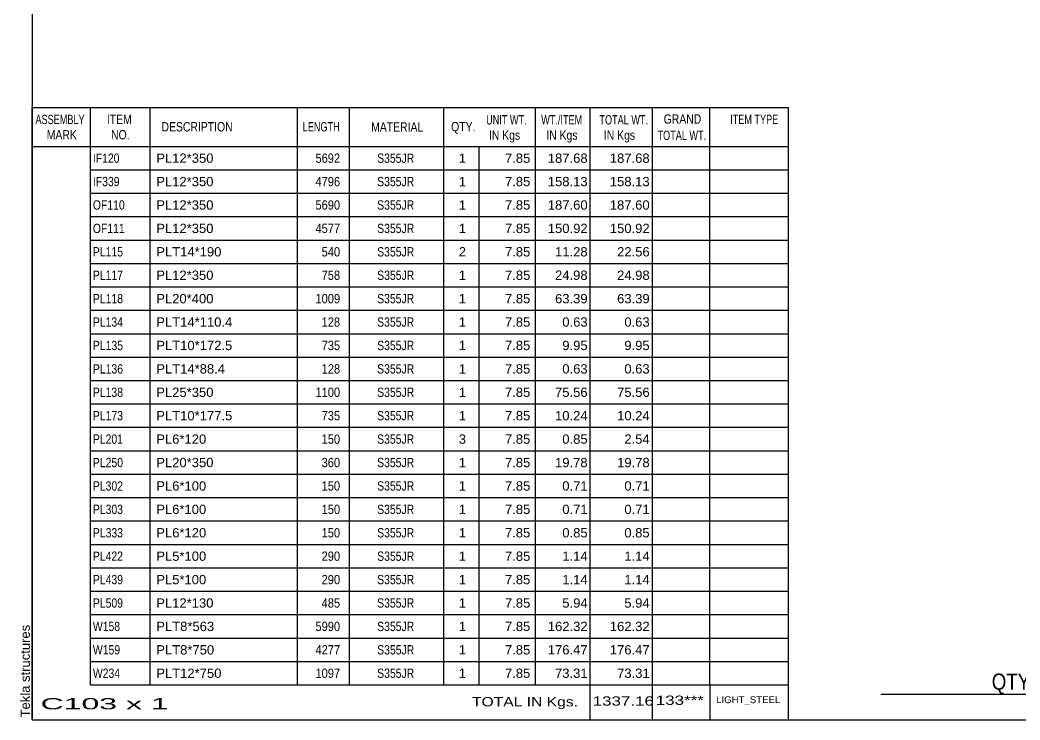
# Model space of a CAD drawing. Header units: millimetres. Extents: x -318 to 94, y -164 to 123.
# Drawn here: x -318.5 to -113.6, y -164.1 to -20.6 of the extents above; entities that cross this region are included whole.
import ezdxf

# ---------------------------------------------------------------- set-up
doc = ezdxf.new("R2010")
doc.units = ezdxf.units.MM
doc.styles.add('Arial', font='ARIAL.TTF', dxfattribs={"height": 0.2})
doc.styles.add('Arial Narrow', font='ARIALN.TTF', dxfattribs={"height": 0.2})

# ---------------------------------------------------------------- blocks, each defined once
blk = doc.blocks.new('Unknown-623327787-1210')
at = {"color": 5, "linetype": 'Continuous'}
for p, q in [((-315.98, 122.96), (-315.98, -164.04)), ((-315.98, -164.04), (94.02, -164.04))]:
    blk.add_line(p, q, dxfattribs=at)
at = {"color": 174, "linetype": 'Continuous', "style": 'Arial'}
blk.add_text('Tekla structures', height=1.9102, rotation=90, dxfattribs=at).set_placement((-316.48, -163.54))
blk = doc.blocks.new('CBS_BOM-623327787-4073')
at = {"color": 7, "linetype": 'Continuous'}
for p, q in [((-316.02, -46.47), (-316.02, -38.47)), ((-316.01, -38.47), (-161.09, -38.48)), ((-304.02, -46.47), (-304.02, -38.47)), ((-291.83, -46.47), (-291.83, -38.47)), ((-261.66, -46.47), (-261.66, -38.47)), ((-250.98, -46.47), (-250.98, -38.47)), ((-231.67, -46.47), (-231.67, -38.47)), ((-212.86, -46.47), (-212.86, -38.47)), ((-201.65, -46.47), (-201.65, -38.47)), ((-188.87, -46.47), (-188.87, -38.47)), ((-177.12, -46.47), (-177.12, -38.47)), ((-161.09, -38.48), (-161.1, -46.46)), ((-316.02, -46.47), (-161.09, -46.47)), ((-316.02, -51.27), (-316.02, -46.47)), ((-304.02, -51.27), (-304.02, -46.47)), ((-291.83, -51.27), (-291.83, -46.47)), ((-261.66, -51.27), (-261.66, -46.47)), ((-250.98, -51.27), (-250.98, -46.47)), ((-231.67, -51.27), (-231.67, -46.47)), ((-224.4, -51.27), (-224.4, -46.47)), ((-212.86, -51.27), (-212.86, -46.47)), ((-201.65, -51.27), (-201.65, -46.47)), ((-188.87, -51.27), (-188.87, -46.47)), ((-177.1, -51.27), (-177.1, -46.47)), ((-161.09, -46.48), (-161.09, -51.27)), ((-316.02, -56.07), (-316.02, -51.27)), ((-304.02, -51.27), (-161.09, -51.27)), ((-304.02, -56.07), (-304.02, -51.27)), ((-291.83, -56.07), (-291.83, -51.27)), ((-261.66, -56.07), (-261.66, -51.27)), ((-250.98, -56.07), (-250.98, -51.27)), ((-231.67, -56.07), (-231.67, -51.27)), ((-224.4, -56.07), (-224.4, -51.27)), ((-212.86, -56.07), (-212.86, -51.27)), ((-201.65, -56.07), (-201.65, -51.27)), ((-188.87, -56.07), (-188.87, -51.27)), ((-177.1, -56.07), (-177.1, -51.27)), ((-161.09, -51.28), (-161.09, -56.07)), ((-316.02, -60.87), (-316.02, -56.07)), ((-304.02, -56.07), (-161.09, -56.07)), ((-304.02, -60.87), (-304.02, -56.07)), ((-291.83, -60.87), (-291.83, -56.07)), ((-261.66, -60.87), (-261.66, -56.07)), ((-250.98, -60.87), (-250.98, -56.07)), ((-231.67, -60.87), (-231.67, -56.07)), ((-224.4, -60.87), (-224.4, -56.07)), ((-212.86, -60.87), (-212.86, -56.07)), ((-201.65, -60.87), (-201.65, -56.07)), ((-188.87, -60.87), (-188.87, -56.07)), ((-177.1, -60.87), (-177.1, -56.07)), ((-161.09, -56.08), (-161.09, -60.87)), ((-316.02, -65.67), (-316.02, -60.87)), ((-304.02, -60.87), (-161.09, -60.87)), ((-304.02, -65.67), (-304.02, -60.87)), ((-291.83, -65.67), (-291.83, -60.87)), ((-261.66, -65.67), (-261.66, -60.87)), ((-250.98, -65.67), (-250.98, -60.87)), ((-231.67, -65.67), (-231.67, -60.87)), ((-224.4, -65.67), (-224.4, -60.87)), ((-212.86, -65.67), (-212.86, -60.87)), ((-201.65, -65.67), (-201.65, -60.87)), ((-188.87, -65.67), (-188.87, -60.87)), ((-177.1, -65.67), (-177.1, -60.87)), ((-161.09, -60.88), (-161.09, -65.67)), ((-316.02, -70.47), (-316.02, -65.67)), ((-304.02, -65.67), (-161.09, -65.67)), ((-304.02, -70.47), (-304.02, -65.67)), ((-291.83, -70.47), (-291.83, -65.67)), ((-261.66, -70.47), (-261.66, -65.67)), ((-250.98, -70.47), (-250.98, -65.67)), ((-231.67, -70.47), (-231.67, -65.67)), ((-224.4, -70.47), (-224.4, -65.67)), ((-212.86, -70.47), (-212.86, -65.67)), ((-201.65, -70.47), (-201.65, -65.67)), ((-188.87, -70.47), (-188.87, -65.67)), ((-177.1, -70.47), (-177.1, -65.67)), ((-161.09, -65.68), (-161.09, -70.47)), ((-316.02, -75.27), (-316.02, -70.47)), ((-304.02, -70.47), (-161.09, -70.47)), ((-304.02, -75.27), (-304.02, -70.47)), ((-291.83, -75.27), (-291.83, -70.47)), ((-261.66, -75.27), (-261.66, -70.47)), ((-250.98, -75.27), (-250.98, -70.47)), ((-231.67, -75.27), (-231.67, -70.47)), ((-224.4, -75.27), (-224.4, -70.47)), ((-212.86, -75.27), (-212.86, -70.47)), ((-201.65, -75.27), (-201.65, -70.47)), ((-188.87, -75.27), (-188.87, -70.47)), ((-177.1, -75.27), (-177.1, -70.47)), ((-161.09, -70.48), (-161.09, -75.27)), ((-316.02, -80.07), (-316.02, -75.27)), ((-304.02, -75.27), (-161.09, -75.27)), ((-304.02, -80.07), (-304.02, -75.27)), ((-291.83, -80.07), (-291.83, -75.27)), ((-261.66, -80.07), (-261.66, -75.27)), ((-250.98, -80.07), (-250.98, -75.27)), ((-231.67, -80.07), (-231.67, -75.27)), ((-224.4, -80.07), (-224.4, -75.27)), ((-212.86, -80.07), (-212.86, -75.27)), ((-201.65, -80.07), (-201.65, -75.27)), ((-188.87, -80.07), (-188.87, -75.27)), ((-177.1, -80.07), (-177.1, -75.27)), ((-161.09, -75.28), (-161.09, -80.07)), ((-316.02, -84.87), (-316.02, -80.07)), ((-304.02, -80.07), (-161.09, -80.07)), ((-304.02, -84.87), (-304.02, -80.07)), ((-291.83, -84.87), (-291.83, -80.07)), ((-261.66, -84.87), (-261.66, -80.07)), ((-250.98, -84.87), (-250.98, -80.07)), ((-231.67, -84.87), (-231.67, -80.07)), ((-224.4, -84.87), (-224.4, -80.07)), ((-212.86, -84.87), (-212.86, -80.07)), ((-201.65, -84.87), (-201.65, -80.07)), ((-188.87, -84.87), (-188.87, -80.07)), ((-177.1, -84.87), (-177.1, -80.07)), ((-161.09, -80.08), (-161.09, -84.87)), ((-316.02, -89.67), (-316.02, -84.87)), ((-304.02, -84.87), (-161.09, -84.87)), ((-304.02, -89.67), (-304.02, -84.87)), ((-291.83, -89.67), (-291.83, -84.87)), ((-261.66, -89.67), (-261.66, -84.87)), ((-250.98, -89.67), (-250.98, -84.87)), ((-231.67, -89.67), (-231.67, -84.87)), ((-224.4, -89.67), (-224.4, -84.87)), ((-212.86, -89.67), (-212.86, -84.87)), ((-201.65, -89.67), (-201.65, -84.87)), ((-188.87, -89.67), (-188.87, -84.87)), ((-177.1, -89.67), (-177.1, -84.87)), ((-161.09, -84.88), (-161.09, -89.67)), ((-316.02, -94.47), (-316.02, -89.67)), ((-304.02, -89.67), (-161.09, -89.67)), ((-304.02, -94.47), (-304.02, -89.67)), ((-291.83, -94.47), (-291.83, -89.67)), ((-261.66, -94.47), (-261.66, -89.67)), ((-250.98, -94.47), (-250.98, -89.67)), ((-231.67, -94.47), (-231.67, -89.67)), ((-224.4, -94.47), (-224.4, -89.67)), ((-212.86, -94.47), (-212.86, -89.67)), ((-201.65, -94.47), (-201.65, -89.67)), ((-188.87, -94.47), (-188.87, -89.67)), ((-177.1, -94.47), (-177.1, -89.67)), ((-161.09, -89.68), (-161.09, -94.47)), ((-316.02, -99.27), (-316.02, -94.47)), ((-304.02, -94.47), (-161.09, -94.47)), ((-304.02, -99.27), (-304.02, -94.47)), ((-291.83, -99.27), (-291.83, -94.47)), ((-261.66, -99.27), (-261.66, -94.47)), ((-250.98, -99.27), (-250.98, -94.47)), ((-231.67, -99.27), (-231.67, -94.47)), ((-224.4, -99.27), (-224.4, -94.47)), ((-212.86, -99.27), (-212.86, -94.47)), ((-201.65, -99.27), (-201.65, -94.47)), ((-188.87, -99.27), (-188.87, -94.47)), ((-177.1, -99.27), (-177.1, -94.47)), ((-161.09, -94.48), (-161.09, -99.27)), ((-316.02, -104.07), (-316.02, -99.27)), ((-304.02, -99.27), (-161.09, -99.27)), ((-304.02, -104.07), (-304.02, -99.27)), ((-291.83, -104.07), (-291.83, -99.27)), ((-261.66, -104.07), (-261.66, -99.27)), ((-250.98, -104.07), (-250.98, -99.27)), ((-231.67, -104.07), (-231.67, -99.27)), ((-224.4, -104.07), (-224.4, -99.27)), ((-212.86, -104.07), (-212.86, -99.27)), ((-201.65, -104.07), (-201.65, -99.27)), ((-188.87, -104.07), (-188.87, -99.27)), ((-177.1, -104.07), (-177.1, -99.27)), ((-161.09, -99.28), (-161.09, -104.07)), ((-316.02, -108.87), (-316.02, -104.07)), ((-304.02, -104.07), (-161.09, -104.07)), ((-304.02, -108.87), (-304.02, -104.07)), ((-291.83, -108.87), (-291.83, -104.07)), ((-261.66, -108.87), (-261.66, -104.07)), ((-250.98, -108.87), (-250.98, -104.07)), ((-231.67, -108.87), (-231.67, -104.07)), ((-224.4, -108.87), (-224.4, -104.07)), ((-212.86, -108.87), (-212.86, -104.07)), ((-201.65, -108.87), (-201.65, -104.07)), ((-188.87, -108.87), (-188.87, -104.07)), ((-177.1, -108.87), (-177.1, -104.07)), ((-161.09, -104.08), (-161.09, -108.87)), ((-316.02, -113.67), (-316.02, -108.87)), ((-304.02, -108.87), (-161.09, -108.87)), ((-304.02, -113.67), (-304.02, -108.87)), ((-291.83, -113.67), (-291.83, -108.87)), ((-261.66, -113.67), (-261.66, -108.87)), ((-250.98, -113.67), (-250.98, -108.87)), ((-231.67, -113.67), (-231.67, -108.87)), ((-224.4, -113.67), (-224.4, -108.87)), ((-212.86, -113.67), (-212.86, -108.87)), ((-201.65, -113.67), (-201.65, -108.87)), ((-188.87, -113.67), (-188.87, -108.87)), ((-177.1, -113.67), (-177.1, -108.87)), ((-161.09, -108.88), (-161.09, -113.67)), ((-316.02, -118.47), (-316.02, -113.67)), ((-304.02, -113.67), (-161.09, -113.67)), ((-304.02, -118.47), (-304.02, -113.67)), ((-291.83, -118.47), (-291.83, -113.67)), ((-261.66, -118.47), (-261.66, -113.67)), ((-250.98, -118.47), (-250.98, -113.67)), ((-231.67, -118.47), (-231.67, -113.67)), ((-224.4, -118.47), (-224.4, -113.67)), ((-212.86, -118.47), (-212.86, -113.67)), ((-201.65, -118.47), (-201.65, -113.67)), ((-188.87, -118.47), (-188.87, -113.67)), ((-177.1, -118.47), (-177.1, -113.67)), ((-161.09, -113.68), (-161.09, -118.47)), ((-316.02, -123.27), (-316.02, -118.47)), ((-304.02, -118.47), (-161.09, -118.47)), ((-304.02, -123.27), (-304.02, -118.47)), ((-291.83, -123.27), (-291.83, -118.47)), ((-261.66, -123.27), (-261.66, -118.47)), ((-250.98, -123.27), (-250.98, -118.47)), ((-231.67, -123.27), (-231.67, -118.47)), ((-224.4, -123.27), (-224.4, -118.47)), ((-212.86, -123.27), (-212.86, -118.47)), ((-201.65, -123.27), (-201.65, -118.47)), ((-188.87, -123.27), (-188.87, -118.47)), ((-177.1, -123.27), (-177.1, -118.47)), ((-161.09, -118.48), (-161.09, -123.27)), ((-316.02, -128.07), (-316.02, -123.27)), ((-304.02, -123.27), (-161.09, -123.27)), ((-304.02, -128.07), (-304.02, -123.27)), ((-291.83, -128.07), (-291.83, -123.27)), ((-261.66, -128.07), (-261.66, -123.27)), ((-250.98, -128.07), (-250.98, -123.27)), ((-231.67, -128.07), (-231.67, -123.27)), ((-224.4, -128.07), (-224.4, -123.27)), ((-212.86, -128.07), (-212.86, -123.27)), ((-201.65, -128.07), (-201.65, -123.27)), ((-188.87, -128.07), (-188.87, -123.27)), ((-177.1, -128.07), (-177.1, -123.27)), ((-161.09, -123.28), (-161.09, -128.07)), ((-316.02, -132.87), (-316.02, -128.07)), ((-304.02, -128.07), (-161.09, -128.07)), ((-304.02, -132.87), (-304.02, -128.07)), ((-291.83, -132.87), (-291.83, -128.07)), ((-261.66, -132.87), (-261.66, -128.07)), ((-250.98, -132.87), (-250.98, -128.07)), ((-231.67, -132.87), (-231.67, -128.07)), ((-224.4, -132.87), (-224.4, -128.07)), ((-212.86, -132.87), (-212.86, -128.07)), ((-201.65, -132.87), (-201.65, -128.07)), ((-188.87, -132.87), (-188.87, -128.07)), ((-177.1, -132.87), (-177.1, -128.07)), ((-161.09, -128.08), (-161.09, -132.87)), ((-316.02, -137.67), (-316.02, -132.87)), ((-304.02, -132.87), (-161.09, -132.87)), ((-304.02, -137.67), (-304.02, -132.87)), ((-291.83, -137.67), (-291.83, -132.87)), ((-261.66, -137.67), (-261.66, -132.87)), ((-250.98, -137.67), (-250.98, -132.87)), ((-231.67, -137.67), (-231.67, -132.87)), ((-224.4, -137.67), (-224.4, -132.87)), ((-212.86, -137.67), (-212.86, -132.87)), ((-201.65, -137.67), (-201.65, -132.87)), ((-188.87, -137.67), (-188.87, -132.87)), ((-177.1, -137.67), (-177.1, -132.87)), ((-161.09, -132.88), (-161.09, -137.67)), ((-316.02, -142.47), (-316.02, -137.67)), ((-304.02, -137.67), (-161.09, -137.67)), ((-304.02, -142.47), (-304.02, -137.67)), ((-291.83, -142.47), (-291.83, -137.67)), ((-261.66, -142.47), (-261.66, -137.67)), ((-250.98, -142.47), (-250.98, -137.67)), ((-231.67, -142.47), (-231.67, -137.67)), ((-224.4, -142.47), (-224.4, -137.67)), ((-212.86, -142.47), (-212.86, -137.67)), ((-201.65, -142.47), (-201.65, -137.67)), ((-188.87, -142.47), (-188.87, -137.67)), ((-177.1, -142.47), (-177.1, -137.67)), ((-161.09, -137.68), (-161.09, -142.47)), ((-316.02, -147.27), (-316.02, -142.47)), ((-304.02, -142.47), (-161.09, -142.47)), ((-304.02, -147.27), (-304.02, -142.47)), ((-291.83, -147.27), (-291.83, -142.47)), ((-261.66, -147.27), (-261.66, -142.47)), ((-250.98, -147.27), (-250.98, -142.47)), ((-231.67, -147.27), (-231.67, -142.47)), ((-224.4, -147.27), (-224.4, -142.47)), ((-212.86, -147.27), (-212.86, -142.47)), ((-201.65, -147.27), (-201.65, -142.47)), ((-188.87, -147.27), (-188.87, -142.47)), ((-177.1, -147.27), (-177.1, -142.47)), ((-161.09, -142.48), (-161.09, -147.27)), ((-316.02, -152.07), (-316.02, -147.27)), ((-304.02, -147.27), (-161.09, -147.27)), ((-304.02, -152.07), (-304.02, -147.27)), ((-291.83, -152.07), (-291.83, -147.27)), ((-261.66, -152.07), (-261.66, -147.27)), ((-250.98, -152.07), (-250.98, -147.27)), ((-231.67, -152.07), (-231.67, -147.27)), ((-224.4, -152.07), (-224.4, -147.27)), ((-212.86, -152.07), (-212.86, -147.27)), ((-201.65, -152.07), (-201.65, -147.27)), ((-188.87, -152.07), (-188.87, -147.27)), ((-177.1, -152.07), (-177.1, -147.27)), ((-161.09, -147.28), (-161.09, -152.07)), ((-316.02, -156.87), (-316.02, -152.07)), ((-304.02, -152.07), (-161.09, -152.07)), ((-304.02, -156.87), (-304.02, -152.07)), ((-291.83, -156.87), (-291.83, -152.07)), ((-261.66, -156.87), (-261.66, -152.07)), ((-250.98, -156.87), (-250.98, -152.07)), ((-231.67, -156.87), (-231.67, -152.07)), ((-224.4, -156.87), (-224.4, -152.07)), ((-212.86, -156.87), (-212.86, -152.07)), ((-201.65, -156.87), (-201.65, -152.07)), ((-188.87, -156.87), (-188.87, -152.07)), ((-177.1, -156.87), (-177.1, -152.07)), ((-161.09, -152.08), (-161.09, -156.87)), ((-316.02, -164.07), (-316.02, -156.89)), ((-304.02, -156.87), (-161.09, -156.87)), ((-201.65, -164.07), (-201.65, -156.89)), ((-188.87, -164.07), (-188.87, -156.89)), ((-177.06, -164.07), (-177.06, -156.89)), ((-161.09, -156.87), (-161.09, -164.07)), ((-316.02, -164.07), (-161.09, -164.07))]:
    blk.add_line(p, q, dxfattribs=at)
at = {"color": 3, "linetype": 'Continuous', "style": 'Arial'}
for s, height, width, p in [('ASSEMBLY', 1.91, 0.7, (-315.33, -41.9)), ('ITEM', 1.91, 0.8, (-300.69, -41.9)), ('UNIT WT.', 1.91, 0.7, (-222.97, -41.98)), ('WT./ITEM', 1.91, 0.7, (-211.68, -41.98)), ('TOTAL WT.', 1.91, 0.7, (-199.75, -41.98)), ('GRAND', 1.91, 0.8, (-186.59, -41.82)), ('ITEM TYPE', 1.91, 0.7, (-172.96, -41.89)), ('DESCRIPTION', 1.9102, 0.8, (-289.5, -43.41)), ('LENGTH', 1.91, 0.7, (-260.56, -43.41)), ('MATERIAL', 1.91, 0.8, (-246.53, -43.45)), ('QTY.', 1.91, 0.8, (-230.14, -43.37)), ('MARK', 1.91, 0.8, (-313.02, -45.04)), ('NO.', 1.91, 0.8, (-299.83, -45.04)), ('IN Kgs', 1.91, 0.8, (-222.4, -45.11)), ('IN Kgs', 1.91, 0.8, (-210.64, -45.11)), ('IN Kgs', 1.91, 0.8, (-198.85, -45.11)), ('TOTAL WT.', 1.91, 0.7, (-187.85, -45.16))]:
    blk.add_text(s, height=height, dxfattribs=dict(at, width=width)).set_placement(p)
at = {"color": 7, "linetype": 'Continuous', "style": 'Arial'}
for s, width, p in [('IF120', 0.8, (-303.56, -49.84)), ('5692', 0.85, (-257.94, -49.84)), ('S355JR', 0.8, (-245.3, -49.84)), ('IF339', 0.8, (-303.56, -54.64)), ('4796', 0.85, (-257.94, -54.64)), ('S355JR', 0.8, (-245.3, -54.64)), ('OF110', 0.8, (-303.56, -59.44)), ('5690', 0.85, (-257.94, -59.44)), ('S355JR', 0.8, (-245.3, -59.44)), ('OF111', 0.8, (-303.56, -64.24)), ('4577', 0.85, (-257.94, -64.24)), ('S355JR', 0.8, (-245.3, -64.24)), ('PL115', 0.8, (-303.56, -69.04)), ('540', 0.85, (-256.68, -69.04)), ('S355JR', 0.8, (-245.3, -69.04)), ('PL117', 0.8, (-303.56, -73.84)), ('758', 0.85, (-256.68, -73.84)), ('S355JR', 0.8, (-245.3, -73.84)), ('PL118', 0.8, (-303.56, -78.64)), ('1009', 0.85, (-257.94, -78.64)), ('S355JR', 0.8, (-245.3, -78.64)), ('PL134', 0.8, (-303.56, -83.44)), ('128', 0.85, (-256.68, -83.44)), ('S355JR', 0.8, (-245.3, -83.44)), ('PL135', 0.8, (-303.56, -88.24)), ('735', 0.85, (-256.68, -88.24)), ('S355JR', 0.8, (-245.3, -88.24)), ('PL136', 0.8, (-303.56, -93.04)), ('128', 0.85, (-256.68, -93.04)), ('S355JR', 0.8, (-245.3, -93.04)), ('PL138', 0.8, (-303.56, -97.84)), ('1100', 0.85, (-257.94, -97.84)), ('S355JR', 0.8, (-245.3, -97.84)), ('PL173', 0.8, (-303.56, -102.64)), ('735', 0.85, (-256.68, -102.64)), ('S355JR', 0.8, (-245.3, -102.64)), ('PL201', 0.8, (-303.56, -107.44)), ('150', 0.85, (-256.68, -107.44)), ('S355JR', 0.8, (-245.3, -107.44)), ('PL250', 0.8, (-303.56, -112.24)), ('360', 0.85, (-256.68, -112.24)), ('S355JR', 0.8, (-245.3, -112.24)), ('PL302', 0.8, (-303.56, -117.04)), ('150', 0.85, (-256.68, -117.04)), ('S355JR', 0.8, (-245.3, -117.04)), ('PL303', 0.8, (-303.56, -121.84)), ('150', 0.85, (-256.68, -121.84)), ('S355JR', 0.8, (-245.3, -121.84)), ('PL333', 0.8, (-303.56, -126.64)), ('150', 0.85, (-256.68, -126.64)), ('S355JR', 0.8, (-245.3, -126.64)), ('PL422', 0.8, (-303.56, -131.44)), ('290', 0.85, (-256.68, -131.44)), ('S355JR', 0.8, (-245.3, -131.44)), ('PL439', 0.8, (-303.56, -136.24)), ('290', 0.85, (-256.68, -136.24)), ('S355JR', 0.8, (-245.3, -136.24)), ('PL509', 0.8, (-303.56, -141.04)), ('485', 0.85, (-256.68, -141.04)), ('S355JR', 0.8, (-245.3, -141.04)), ('W158', 0.8, (-303.56, -145.84)), ('5990', 0.85, (-257.94, -145.84)), ('S355JR', 0.8, (-245.3, -145.84)), ('W159', 0.8, (-303.56, -150.64)), ('4277', 0.85, (-257.94, -150.64)), ('S355JR', 0.8, (-245.3, -150.64)), ('W234', 0.8, (-303.56, -155.44)), ('1097', 0.85, (-257.94, -155.44)), ('S355JR', 0.8, (-245.3, -155.44))]:
    blk.add_text(s, height=1.91, dxfattribs=dict(at, width=width)).set_placement(p)
for s, height, p in [('PL12*350', 1.91, (-290.57, -49.84)), ('1', 1.91, (-228.58, -49.84)), ('7.85', 1.91, (-219.11, -49.84)), ('187.68', 1.91, (-210.33, -49.84)), ('187.68', 1.91, (-197.62, -49.84)), ('PL12*350', 1.91, (-290.57, -54.64)), ('1', 1.91, (-228.58, -54.64)), ('7.85', 1.91, (-219.11, -54.64)), ('158.13', 1.91, (-210.33, -54.64)), ('158.13', 1.91, (-197.62, -54.64)), ('PL12*350', 1.91, (-290.57, -59.44)), ('1', 1.91, (-228.58, -59.44)), ('7.85', 1.91, (-219.11, -59.44)), ('187.60', 1.91, (-210.33, -59.44)), ('187.60', 1.91, (-197.62, -59.44)), ('PL12*350', 1.91, (-290.57, -64.24)), ('1', 1.91, (-228.58, -64.24)), ('7.85', 1.91, (-219.11, -64.24)), ('150.92', 1.91, (-210.33, -64.24)), ('150.92', 1.91, (-197.62, -64.24)), ('PLT14*190', 1.91, (-290.57, -69.04)), ('2', 1.91, (-228.58, -69.04)), ('7.85', 1.91, (-219.11, -69.04)), ('11.28', 1.91, (-208.85, -69.04)), ('22.56', 1.91, (-196.13, -69.04)), ('PL12*350', 1.91, (-290.57, -73.84)), ('1', 1.91, (-228.58, -73.84)), ('7.85', 1.91, (-219.11, -73.84)), ('24.98', 1.91, (-208.85, -73.84)), ('24.98', 1.91, (-196.13, -73.84)), ('PL20*400', 1.91, (-290.57, -78.64)), ('1', 1.91, (-228.58, -78.64)), ('7.85', 1.91, (-219.11, -78.64)), ('63.39', 1.91, (-208.85, -78.64)), ('63.39', 1.91, (-196.13, -78.64)), ('PLT14*110.4', 1.9102, (-290.57, -83.44)), ('1', 1.91, (-228.58, -83.44)), ('7.85', 1.91, (-219.11, -83.44)), ('0.63', 1.91, (-207.36, -83.44)), ('0.63', 1.91, (-194.65, -83.44)), ('PLT10*172.5', 1.9102, (-290.57, -88.24)), ('1', 1.91, (-228.58, -88.24)), ('7.85', 1.91, (-219.11, -88.24)), ('9.95', 1.91, (-207.36, -88.24)), ('9.95', 1.91, (-194.65, -88.24)), ('PLT14*88.4', 1.91, (-290.57, -93.04)), ('1', 1.91, (-228.58, -93.04)), ('7.85', 1.91, (-219.11, -93.04)), ('0.63', 1.91, (-207.36, -93.04)), ('0.63', 1.91, (-194.65, -93.04)), ('PL25*350', 1.91, (-290.57, -97.84)), ('1', 1.91, (-228.58, -97.84)), ('7.85', 1.91, (-219.11, -97.84)), ('75.56', 1.91, (-208.85, -97.84)), ('75.56', 1.91, (-196.13, -97.84)), ('PLT10*177.5', 1.9102, (-290.57, -102.64)), ('1', 1.91, (-228.58, -102.64)), ('7.85', 1.91, (-219.11, -102.64)), ('10.24', 1.91, (-208.85, -102.64)), ('10.24', 1.91, (-196.13, -102.64)), ('PL6*120', 1.91, (-290.57, -107.44)), ('3', 1.91, (-228.58, -107.44)), ('7.85', 1.91, (-219.11, -107.44)), ('0.85', 1.91, (-207.36, -107.44)), ('2.54', 1.91, (-194.65, -107.44)), ('PL20*350', 1.91, (-290.57, -112.24)), ('1', 1.91, (-228.58, -112.24)), ('7.85', 1.91, (-219.11, -112.24)), ('19.78', 1.91, (-208.85, -112.24)), ('19.78', 1.91, (-196.13, -112.24)), ('PL6*100', 1.91, (-290.57, -117.04)), ('1', 1.91, (-228.58, -117.04)), ('7.85', 1.91, (-219.11, -117.04)), ('0.71', 1.91, (-207.36, -117.04)), ('0.71', 1.91, (-194.65, -117.04)), ('PL6*100', 1.91, (-290.57, -121.84)), ('1', 1.91, (-228.58, -121.84)), ('7.85', 1.91, (-219.11, -121.84)), ('0.71', 1.91, (-207.36, -121.84)), ('0.71', 1.91, (-194.65, -121.84)), ('PL6*120', 1.91, (-290.57, -126.64)), ('1', 1.91, (-228.58, -126.64)), ('7.85', 1.91, (-219.11, -126.64)), ('0.85', 1.91, (-207.36, -126.64)), ('0.85', 1.91, (-194.65, -126.64)), ('PL5*100', 1.91, (-290.57, -131.44)), ('1', 1.91, (-228.58, -131.44)), ('7.85', 1.91, (-219.11, -131.44)), ('1.14', 1.91, (-207.36, -131.44)), ('1.14', 1.91, (-194.65, -131.44)), ('PL5*100', 1.91, (-290.57, -136.24)), ('1', 1.91, (-228.58, -136.24)), ('7.85', 1.91, (-219.11, -136.24)), ('1.14', 1.91, (-207.36, -136.24)), ('1.14', 1.91, (-194.65, -136.24)), ('PL12*130', 1.91, (-290.57, -141.04)), ('1', 1.91, (-228.58, -141.04)), ('7.85', 1.91, (-219.11, -141.04)), ('5.94', 1.91, (-207.36, -141.04)), ('5.94', 1.91, (-194.65, -141.04)), ('PLT8*563', 1.91, (-290.57, -145.84)), ('1', 1.91, (-228.58, -145.84)), ('7.85', 1.91, (-219.11, -145.84)), ('162.32', 1.91, (-210.33, -145.84)), ('162.32', 1.91, (-197.62, -145.84)), ('PLT8*750', 1.91, (-290.57, -150.64)), ('1', 1.91, (-228.58, -150.64)), ('7.85', 1.91, (-219.11, -150.64)), ('176.47', 1.91, (-210.33, -150.64)), ('176.47', 1.91, (-197.62, -150.64)), ('PLT12*750', 1.91, (-290.57, -155.44)), ('1', 1.91, (-228.58, -155.44)), ('7.85', 1.91, (-219.11, -155.44)), ('73.31', 1.91, (-208.85, -155.44)), ('73.31', 1.91, (-196.13, -155.44))]:
    blk.add_text(s, height=height, dxfattribs=at).set_placement(p)
at = {"color": 6, "linetype": 'Continuous', "style": 'Arial'}
for s, height, width, p in [('C103 x 1', 2.292, 2.05, (-314.29, -161.88)), ('TOTAL IN Kgs.', 1.9102, 1.2, (-225.86, -161.28)), ('1337.16', 1.91, 1.3, (-201.13, -161.13)), ('133***', 1.91, 1.3, (-188.19, -160.97))]:
    blk.add_text(s, height=height, dxfattribs=dict(at, width=width)).set_placement(p)
blk.add_text('LIGHT_STEEL', height=1.4135, dxfattribs=at).set_placement((-175.84, -160.62))
blk = doc.blocks.new('CBS_CALLOFF-623327787-4074')
at = {"color": 7, "linetype": 'Continuous'}
blk.add_line((-142.11, -158.77), (-25.87, -158.79), dxfattribs=at)
at = {"color": 3, "linetype": 'Continuous', "style": 'Arial Narrow'}
blk.add_text('QTY= 1 Nos.      COLUMN     MKD : C103', height=3.3405, dxfattribs=at).set_placement((-119.35, -157.88))

msp = doc.modelspace()

# ---------------------------------------------------------------- block references
for name in ['Unknown-623327787-1210', 'CBS_BOM-623327787-4073', 'CBS_CALLOFF-623327787-4074']:
    msp.add_blockref(name, (0, 0))

doc.saveas('drawing.dxf')
